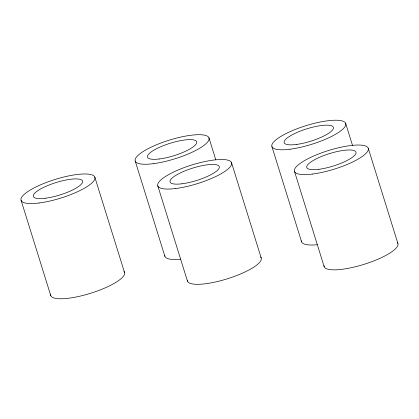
<?xml version="1.0" encoding="UTF-8"?>
<svg xmlns="http://www.w3.org/2000/svg" width="419" height="419" viewBox="0 0 419 419"><rect width="100%" height="100%" fill="white"/><g stroke="black" fill="none" stroke-linecap="round" stroke-linejoin="round"><path stroke-width="0.63" d="M368.233 148.206L397.898 243.444M345.659 123.385L352.636 145.796M294.51 171.444L324.17 266.678M271.931 146.624L301.596 241.857M231.529 162.672L261.194 257.91M208.955 137.851L215.743 159.639M157.806 185.91L187.471 281.149M135.232 161.09L164.892 256.328M94.83 177.143L124.49 272.376M21.102 200.382L50.767 295.615M123.945 271.496A38.653 9.742 -17.3 0 1 91.033 293.138A38.653 9.742 -17.3 0 1 50.615 294.615M260.644 257.025A38.653 9.742 -17.3 0 1 227.737 278.672A38.653 9.742 -17.3 0 1 187.314 280.149M180.605 259.188A38.653 9.742 -17.3 0 1 164.74 255.323M317.309 244.722A38.653 9.742 -17.3 0 1 301.444 240.857M397.348 242.559A38.653 9.742 -17.3 0 1 364.436 264.206A38.653 9.742 -17.3 0 1 324.018 265.677M39.103 202.985A38.653 9.742 -17.3 0 0 94.982 178.143A38.653 9.742 -17.3 0 0 39.815 185.156A38.653 9.742 -17.3 0 0 39.103 202.985M45.388 198.239A25.769 6.495 -17.3 0 0 82.643 181.684A25.769 6.495 -17.3 0 0 45.865 186.355A25.769 6.495 -17.3 0 0 45.388 198.239M175.807 188.513A38.653 9.742 -17.3 0 0 231.686 163.677A38.653 9.742 -17.3 0 0 176.514 170.69A38.653 9.742 -17.3 0 0 175.807 188.513M182.092 183.773A25.769 6.495 -17.3 0 0 219.347 167.212A25.769 6.495 -17.3 0 0 182.569 171.89A25.769 6.495 -17.3 0 0 182.092 183.773M153.228 163.693A38.653 9.742 -17.3 0 0 209.107 138.851A38.653 9.742 -17.3 0 0 153.941 145.87A38.653 9.742 -17.3 0 0 153.228 163.693M159.519 158.953A25.769 6.495 -17.3 0 0 196.773 142.392A25.769 6.495 -17.3 0 0 159.99 147.069A25.769 6.495 -17.3 0 0 159.519 158.953M289.932 149.227A38.653 9.742 -17.3 0 0 345.811 124.385A38.653 9.742 -17.3 0 0 290.645 131.398A38.653 9.742 -17.3 0 0 289.932 149.227M296.223 144.487A25.769 6.495 -17.3 0 0 333.472 127.926A25.769 6.495 -17.3 0 0 296.694 132.603A25.769 6.495 -17.3 0 0 296.223 144.487M312.506 174.047A38.653 9.742 -17.3 0 0 368.385 149.206A38.653 9.742 -17.3 0 0 313.218 156.219A38.653 9.742 -17.3 0 0 312.506 174.047M318.796 169.307A25.769 6.495 -17.3 0 0 356.05 152.746A25.769 6.495 -17.3 0 0 319.268 157.424A25.769 6.495 -17.3 0 0 318.796 169.307"/></g></svg>
